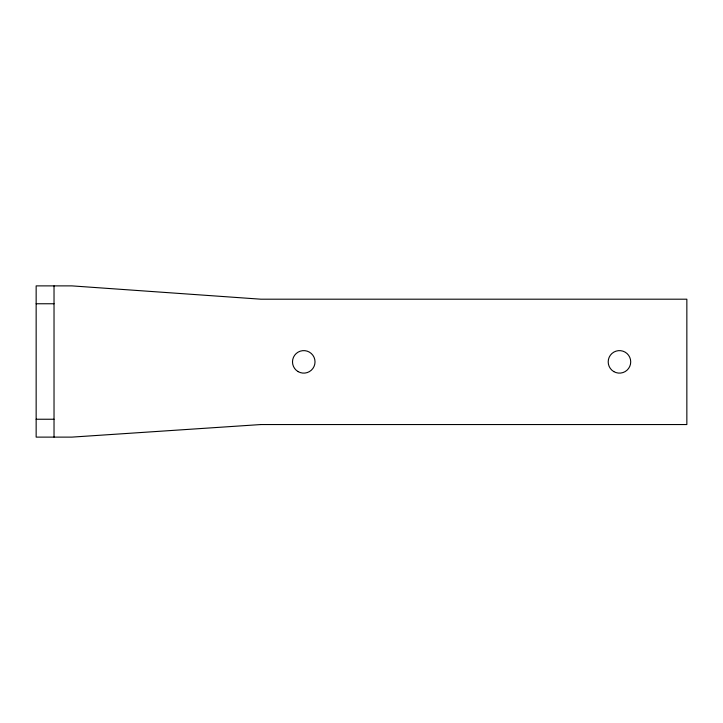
<?xml version="1.0" encoding="UTF-8"?>
<svg xmlns="http://www.w3.org/2000/svg" width="723" height="723" viewBox="0 0 723 723"><rect width="100%" height="100%" fill="white"/><g stroke="black" fill="none" stroke-linecap="round" stroke-linejoin="round"><path stroke-width="1.08" d="M36.15 303.759L54.026 303.759M36.15 419.241L54.026 419.241M54.026 285.883L54.026 437.117M260.858 424.546L71.902 437.117L36.15 437.117L36.15 285.883L71.902 285.883L260.858 299.195L686.85 299.195L686.85 424.546L260.858 424.546M298.129 371.622A11.261 11.261 0 0 0 315.02 361.871A11.261 11.261 0 0 0 298.129 352.119A11.261 11.261 0 0 0 298.129 371.622M613.827 371.622A11.261 11.261 0 0 0 630.718 361.871A11.261 11.261 0 0 0 613.827 352.119A11.261 11.261 0 0 0 613.827 371.622"/></g></svg>
